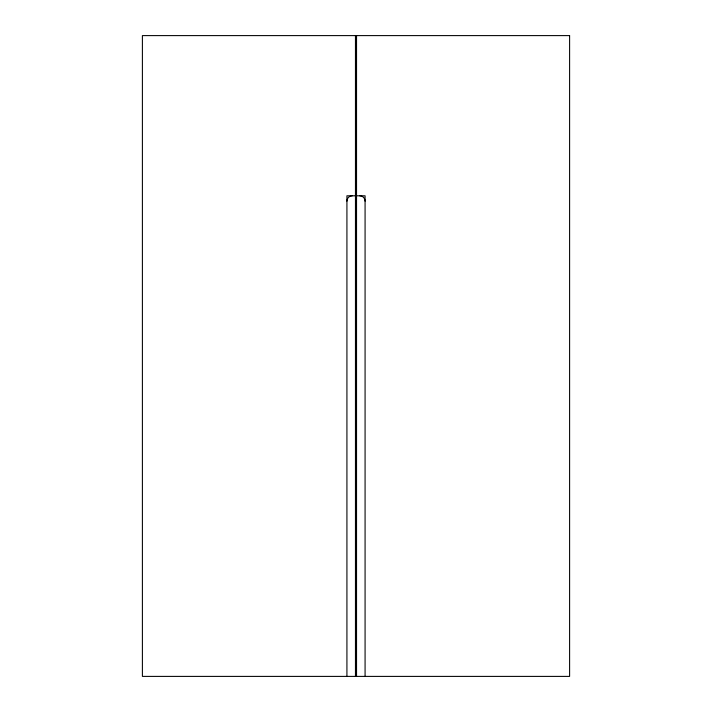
<?xml version="1.0" encoding="UTF-8"?>
<svg xmlns="http://www.w3.org/2000/svg" width="712" height="712" viewBox="0 0 712 712"><rect width="100%" height="100%" fill="white"/><g stroke="black" fill="none" stroke-linecap="round" stroke-linejoin="round"><path stroke-width="1.07" d="M355.466 195.8L346.922 195.8L346.922 676.4M356.534 195.8L365.078 195.8L365.078 676.4M356.534 35.6L356.534 676.4M355.466 35.6L355.466 676.4M346.922 201.14A5.34 5.34 0 0 1 352.262 195.8M359.738 195.8A5.34 5.34 0 0 1 365.078 201.14M569.6 35.6L142.4 35.6L142.4 676.4L569.6 676.4L569.6 35.6"/></g></svg>
